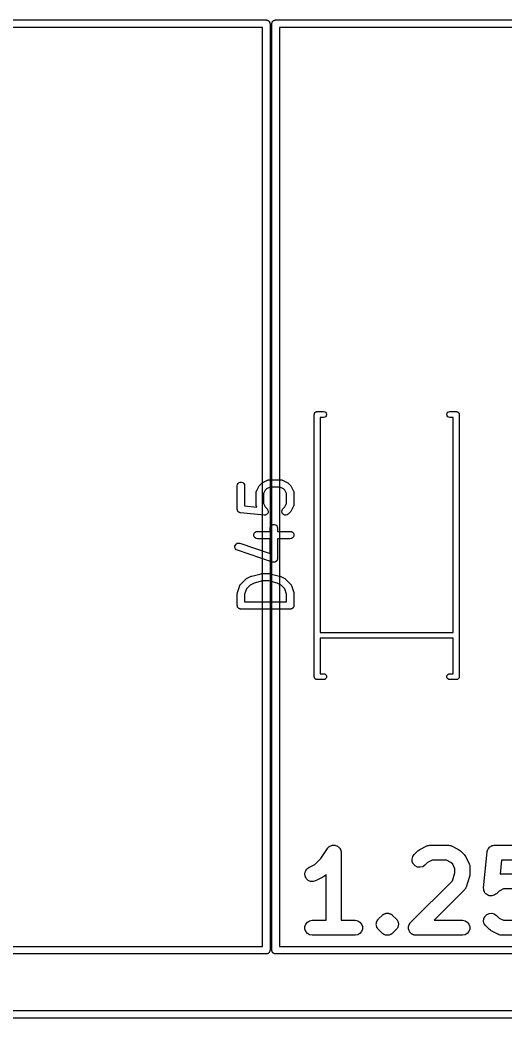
# Model space of a CAD drawing. Header units: millimetres. Extents: x 50 to 169, y 50 to 167.
# Drawn here: x 138.77 to 148.61, y 50 to 70.25 of the extents above; entities that cross this region are included whole.
import ezdxf

# ---------------------------------------------------------------- set-up
doc = ezdxf.new("R2010")
doc.units = ezdxf.units.MM
doc.layers.add('BLACK', color=7, linetype='Continuous')

# ---------------------------------------------------------------- blocks, each defined once
blk = doc.blocks.new('hhskb2-Dwgs.User')
at = {"layer": 'BLACK'}
for p, q in [((107.094, -116.526), (130.656, -116.526)), ((130.656, -116.526), (130.662, -116.527)), ((130.662, -116.527), (130.669, -116.527)), ((130.669, -116.527), (130.675, -116.529)), ((130.675, -116.529), (130.682, -116.53)), ((130.682, -116.53), (130.687, -116.534)), ((130.687, -116.534), (130.694, -116.536)), ((130.694, -116.536), (130.699, -116.54)), ((130.699, -116.54), (130.704, -116.544)), ((130.704, -116.544), (130.709, -116.549)), ((130.709, -116.549), (130.714, -116.553)), ((130.714, -116.553), (130.717, -116.559)), ((130.717, -116.559), (130.722, -116.564)), ((130.722, -116.564), (130.724, -116.57)), ((130.724, -116.57), (130.727, -116.576)), ((130.727, -116.576), (130.728, -116.583)), ((130.728, -116.583), (130.731, -116.589)), ((130.731, -116.589), (130.731, -116.595)), ((130.731, -116.595), (130.732, -116.602)), ((130.732, -116.602), (130.732, -135.398)), ((130.768, -116.602), (130.769, -116.595)), ((130.768, -135.398), (130.768, -116.602)), ((130.769, -116.589), (130.772, -116.583)), ((130.769, -116.595), (130.769, -116.589)), ((130.772, -116.583), (130.773, -116.576)), ((130.773, -116.576), (130.776, -116.57)), ((130.776, -116.57), (130.778, -116.564)), ((130.778, -116.564), (130.783, -116.559)), ((130.783, -116.559), (130.786, -116.553)), ((130.786, -116.553), (130.791, -116.549)), ((130.791, -116.549), (130.796, -116.544)), ((130.796, -116.544), (130.801, -116.54)), ((130.801, -116.54), (130.806, -116.536)), ((130.806, -116.536), (130.813, -116.534)), ((130.813, -116.534), (130.818, -116.53)), ((130.818, -116.53), (130.825, -116.529)), ((130.825, -116.529), (130.831, -116.527)), ((130.831, -116.527), (130.838, -116.527)), ((130.838, -116.527), (130.844, -116.526)), ((130.844, -116.526), (154.406, -116.526)), ((130.579, -116.678), (107.171, -116.678)), ((130.579, -135.322), (130.579, -116.678)), ((130.921, -116.678), (130.921, -135.322)), ((154.329, -116.678), (130.921, -116.678)), ((131.76, -133.541), (131.897, -133.336)), ((131.897, -133.336), (131.903, -133.33)), ((131.903, -133.33), (131.907, -133.322)), ((131.907, -133.322), (131.921, -133.311)), ((131.921, -133.311), (131.934, -133.298)), ((131.934, -133.298), (131.941, -133.294)), ((131.941, -133.294), (131.948, -133.288)), ((131.948, -133.288), (131.965, -133.282)), ((131.965, -133.282), (131.981, -133.274)), ((131.981, -133.274), (131.989, -133.273)), ((131.989, -133.273), (131.997, -133.27)), ((131.997, -133.27), (132.015, -133.27)), ((132.015, -133.27), (132.034, -133.268)), ((132.034, -133.268), (132.042, -133.27)), ((132.042, -133.27), (132.05, -133.27)), ((132.05, -133.27), (132.067, -133.277)), ((132.067, -133.277), (132.085, -133.281)), ((132.085, -133.281), (132.092, -133.286)), ((132.092, -133.286), (132.1, -133.288)), ((132.1, -133.288), (132.114, -133.3)), ((132.114, -133.3), (132.129, -133.31)), ((132.129, -133.31), (132.134, -133.317)), ((132.134, -133.317), (132.141, -133.322)), ((132.141, -133.322), (132.15, -133.338)), ((132.15, -133.338), (132.16, -133.353)), ((132.16, -133.353), (132.163, -133.361)), ((132.163, -133.361), (132.167, -133.368)), ((132.167, -133.368), (132.17, -133.386)), ((132.17, -133.386), (132.175, -133.404)), ((132.175, -133.404), (132.175, -133.412)), ((132.175, -133.412), (132.176, -133.42)), ((132.176, -133.42), (132.176, -134.792)), ((133.658, -133.458), (133.73, -133.385)), ((133.73, -133.385), (133.75, -133.371)), ((133.75, -133.371), (133.77, -133.357)), ((133.77, -133.357), (133.915, -133.284)), ((133.915, -133.284), (133.923, -133.282)), ((133.923, -133.282), (133.931, -133.277)), ((133.931, -133.277), (133.949, -133.274)), ((133.949, -133.274), (133.966, -133.269)), ((133.966, -133.269), (133.975, -133.27)), ((133.975, -133.27), (133.983, -133.268)), ((133.983, -133.268), (134.346, -133.268)), ((134.346, -133.268), (134.355, -133.27)), ((134.355, -133.27), (134.363, -133.269)), ((134.363, -133.269), (134.381, -133.274)), ((134.381, -133.274), (134.398, -133.277)), ((134.398, -133.277), (134.406, -133.282)), ((134.406, -133.282), (134.414, -133.284)), ((134.414, -133.284), (134.559, -133.357)), ((134.559, -133.357), (134.579, -133.371)), ((134.579, -133.371), (134.599, -133.385)), ((134.599, -133.385), (134.672, -133.458)), ((135.065, -134.131), (135.138, -133.405)), ((135.138, -133.405), (135.139, -133.4)), ((135.139, -133.394), (135.147, -133.374)), ((135.139, -133.4), (135.139, -133.394)), ((135.147, -133.374), (135.152, -133.354)), ((135.152, -133.354), (135.156, -133.35)), ((135.156, -133.35), (135.157, -133.344)), ((135.157, -133.344), (135.171, -133.328)), ((135.171, -133.328), (135.183, -133.311)), ((135.183, -133.311), (135.188, -133.308)), ((135.188, -133.308), (135.192, -133.304)), ((135.192, -133.304), (135.21, -133.293)), ((135.21, -133.293), (135.227, -133.282)), ((135.227, -133.282), (135.232, -133.28)), ((135.232, -133.28), (135.237, -133.277)), ((135.237, -133.277), (135.258, -133.274)), ((135.258, -133.274), (135.278, -133.268)), ((135.278, -133.268), (135.284, -133.269)), ((135.284, -133.269), (135.289, -133.268)), ((135.289, -133.268), (136.015, -133.268)), ((131.643, -133.658), (131.76, -133.541)), ((133.614, -133.552), (133.627, -133.501)), ((133.618, -133.605), (133.614, -133.552)), ((133.641, -133.653), (133.618, -133.605)), ((133.627, -133.501), (133.658, -133.458)), ((133.928, -133.618), (133.873, -133.673)), ((134.019, -133.573), (133.928, -133.618)), ((134.31, -133.573), (134.019, -133.573)), ((134.401, -133.618), (134.31, -133.573)), ((134.439, -133.656), (134.401, -133.618)), ((134.672, -133.458), (134.686, -133.478)), ((134.686, -133.478), (134.7, -133.497)), ((134.7, -133.497), (134.773, -133.643)), ((134.773, -133.643), (134.775, -133.651)), ((135.427, -133.573), (135.399, -133.855)), ((136.015, -133.573), (135.427, -133.573)), ((131.436, -133.847), (131.449, -133.795)), ((131.449, -133.795), (131.478, -133.751)), ((131.478, -133.751), (131.52, -133.72)), ((131.52, -133.72), (131.643, -133.658)), ((133.678, -133.69), (133.641, -133.653)), ((133.726, -133.713), (133.678, -133.69)), ((133.779, -133.717), (133.726, -133.713)), ((133.83, -133.704), (133.779, -133.717)), ((133.873, -133.673), (133.83, -133.704)), ((134.431, -133.991), (134.484, -133.831)), ((134.484, -133.747), (134.439, -133.656)), ((134.484, -133.831), (134.484, -133.747)), ((134.775, -133.651), (134.78, -133.659)), ((134.78, -133.659), (134.783, -133.676)), ((134.783, -133.676), (134.788, -133.693)), ((134.788, -133.693), (134.787, -133.702)), ((134.787, -133.702), (134.789, -133.711)), ((134.789, -133.711), (134.789, -133.856)), ((131.442, -133.899), (131.436, -133.847)), ((131.466, -133.947), (131.442, -133.899)), ((131.504, -133.983), (131.466, -133.947)), ((131.553, -134.004), (131.504, -133.983)), ((131.606, -134.007), (131.553, -134.004)), ((131.656, -133.992), (131.606, -134.007)), ((131.802, -133.92), (131.656, -133.992)), ((131.821, -133.905), (131.802, -133.92)), ((131.841, -133.891), (131.821, -133.905)), ((131.871, -133.861), (131.841, -133.891)), ((131.871, -134.792), (131.871, -133.861)), ((133.585, -134.837), (134.431, -133.991)), ((134.781, -133.904), (134.708, -134.122)), ((134.784, -133.88), (134.781, -133.904)), ((134.789, -133.856), (134.784, -133.88)), ((135.399, -133.855), (135.4, -133.855)), ((135.4, -133.855), (135.417, -133.85)), ((135.417, -133.85), (135.426, -133.85)), ((135.426, -133.85), (135.435, -133.849)), ((135.435, -133.849), (135.797, -133.849)), ((134.672, -134.181), (134.061, -134.792)), ((134.677, -134.174), (134.672, -134.181)), ((134.683, -134.168), (134.677, -134.174)), ((134.692, -134.153), (134.683, -134.168)), ((134.702, -134.138), (134.692, -134.153)), ((134.704, -134.129), (134.702, -134.138)), ((134.708, -134.122), (134.704, -134.129)), ((135.065, -134.132), (135.065, -134.131)), ((135.065, -134.133), (135.065, -134.132)), ((135.067, -134.158), (135.065, -134.133)), ((135.069, -134.184), (135.067, -134.158)), ((135.07, -134.185), (135.069, -134.184)), ((135.07, -134.186), (135.07, -134.185)), ((135.08, -134.209), (135.07, -134.186)), ((135.091, -134.232), (135.08, -134.209)), ((135.092, -134.233), (135.091, -134.232)), ((135.092, -134.234), (135.092, -134.233)), ((135.11, -134.252), (135.092, -134.234)), ((135.38, -134.199), (135.325, -134.254)), ((135.471, -134.153), (135.38, -134.199)), ((135.762, -134.153), (135.471, -134.153)), ((135.128, -134.27), (135.11, -134.252)), ((135.129, -134.27), (135.128, -134.27)), ((135.129, -134.271), (135.129, -134.27)), ((135.153, -134.282), (135.129, -134.271)), ((135.176, -134.293), (135.153, -134.282)), ((135.177, -134.293), (135.176, -134.293)), ((135.203, -134.296), (135.177, -134.293)), ((135.177, -134.293), (135.177, -134.293)), ((135.228, -134.298), (135.203, -134.296)), ((135.229, -134.298), (135.228, -134.298)), ((135.23, -134.298), (135.229, -134.298)), ((135.255, -134.291), (135.23, -134.298)), ((135.28, -134.285), (135.255, -134.291)), ((135.281, -134.284), (135.28, -134.285)), ((135.28, -134.285), (135.28, -134.285)), ((135.302, -134.27), (135.281, -134.284)), ((135.323, -134.255), (135.302, -134.27)), ((135.324, -134.254), (135.323, -134.255)), ((135.325, -134.254), (135.324, -134.254)), ((133.061, -134.658), (133.073, -134.652)), ((133.073, -134.652), (133.08, -134.651)), ((133.08, -134.651), (133.086, -134.649)), ((133.086, -134.649), (133.093, -134.649)), ((133.093, -134.649), (133.099, -134.647)), ((133.099, -134.647), (133.112, -134.649)), ((133.112, -134.649), (133.126, -134.647)), ((133.126, -134.647), (133.132, -134.649)), ((133.132, -134.649), (133.139, -134.649)), ((133.139, -134.649), (133.145, -134.651)), ((133.145, -134.651), (133.152, -134.652)), ((133.152, -134.652), (133.164, -134.658)), ((135.129, -134.674), (135.177, -134.652)), ((135.177, -134.652), (135.23, -134.647)), ((135.23, -134.647), (135.281, -134.661)), ((131.456, -134.868), (131.49, -134.828)), ((131.49, -134.828), (131.536, -134.801)), ((131.536, -134.801), (131.588, -134.792)), ((131.588, -134.792), (131.871, -134.792)), ((132.176, -134.792), (132.459, -134.792)), ((132.459, -134.792), (132.511, -134.801)), ((132.511, -134.801), (132.557, -134.828)), ((132.557, -134.828), (132.591, -134.868)), ((132.888, -134.859), (132.891, -134.846)), ((132.891, -134.846), (132.893, -134.832)), ((132.893, -134.832), (132.898, -134.82)), ((132.898, -134.82), (132.902, -134.807)), ((132.902, -134.807), (132.909, -134.797)), ((132.909, -134.797), (132.915, -134.784)), ((132.915, -134.784), (132.924, -134.775)), ((132.924, -134.775), (132.932, -134.764)), ((132.932, -134.764), (133.005, -134.692)), ((133.005, -134.692), (133.015, -134.684)), ((133.015, -134.684), (133.025, -134.674)), ((133.025, -134.674), (133.031, -134.672)), ((133.031, -134.672), (133.036, -134.667)), ((133.036, -134.667), (133.042, -134.665)), ((133.042, -134.665), (133.048, -134.661)), ((133.048, -134.661), (133.061, -134.658)), ((133.164, -134.658), (133.177, -134.661)), ((133.177, -134.661), (133.182, -134.665)), ((133.182, -134.665), (133.189, -134.667)), ((133.189, -134.667), (133.194, -134.672)), ((133.194, -134.672), (133.2, -134.674)), ((133.2, -134.674), (133.209, -134.684)), ((133.209, -134.684), (133.22, -134.692)), ((133.22, -134.692), (133.293, -134.764)), ((133.293, -134.764), (133.3, -134.775)), ((133.3, -134.775), (133.31, -134.784)), ((133.31, -134.784), (133.315, -134.797)), ((133.315, -134.797), (133.323, -134.807)), ((133.323, -134.807), (133.326, -134.82)), ((133.326, -134.82), (133.332, -134.832)), ((133.332, -134.832), (133.333, -134.846)), ((133.333, -134.846), (133.337, -134.859)), ((133.561, -134.868), (133.574, -134.853)), ((133.574, -134.853), (133.585, -134.837)), ((134.061, -134.792), (134.636, -134.792)), ((134.636, -134.792), (134.688, -134.801)), ((134.688, -134.801), (134.734, -134.828)), ((134.734, -134.828), (134.768, -134.868)), ((135.065, -134.813), (135.07, -134.76)), ((135.079, -134.864), (135.065, -134.813)), ((135.07, -134.76), (135.092, -134.712)), ((135.092, -134.712), (135.129, -134.674)), ((135.281, -134.661), (135.325, -134.692)), ((135.325, -134.692), (135.38, -134.747)), ((135.38, -134.747), (135.471, -134.792)), ((135.471, -134.792), (135.762, -134.792)), ((131.438, -134.918), (131.456, -134.868)), ((131.438, -134.971), (131.438, -134.918)), ((131.456, -135.021), (131.438, -134.971)), ((131.49, -135.061), (131.456, -135.021)), ((132.591, -135.021), (132.557, -135.061)), ((132.591, -134.868), (132.609, -134.918)), ((132.609, -134.971), (132.591, -135.021)), ((132.609, -134.918), (132.609, -134.971)), ((132.889, -134.872), (132.888, -134.859)), ((132.888, -134.885), (132.889, -134.872)), ((132.891, -134.898), (132.888, -134.885)), ((132.893, -134.911), (132.891, -134.898)), ((132.898, -134.923), (132.893, -134.911)), ((132.902, -134.936), (132.898, -134.923)), ((132.909, -134.947), (132.902, -134.936)), ((132.915, -134.959), (132.909, -134.947)), ((132.924, -134.969), (132.915, -134.959)), ((132.932, -134.98), (132.924, -134.969)), ((133.005, -135.052), (132.932, -134.98)), ((133.015, -135.06), (133.005, -135.052)), ((133.025, -135.069), (133.015, -135.06)), ((133.209, -135.06), (133.2, -135.069)), ((133.22, -135.052), (133.209, -135.06)), ((133.293, -134.98), (133.22, -135.052)), ((133.3, -134.969), (133.293, -134.98)), ((133.31, -134.959), (133.3, -134.969)), ((133.315, -134.947), (133.31, -134.959)), ((133.323, -134.936), (133.315, -134.947)), ((133.326, -134.923), (133.323, -134.936)), ((133.332, -134.911), (133.326, -134.923)), ((133.333, -134.898), (133.332, -134.911)), ((133.337, -134.885), (133.333, -134.898)), ((133.337, -134.859), (133.336, -134.872)), ((133.336, -134.872), (133.337, -134.885)), ((133.541, -134.931), (133.543, -134.925)), ((133.543, -134.951), (133.541, -134.931)), ((133.543, -134.918), (133.55, -134.899)), ((133.543, -134.925), (133.543, -134.918)), ((133.543, -134.971), (133.543, -134.951)), ((133.545, -134.977), (133.543, -134.971)), ((133.546, -134.984), (133.545, -134.977)), ((133.554, -135.002), (133.546, -134.984)), ((133.55, -134.899), (133.555, -134.88)), ((133.561, -135.021), (133.554, -135.002)), ((133.555, -134.88), (133.559, -134.875)), ((133.559, -134.875), (133.561, -134.868)), ((133.565, -135.026), (133.561, -135.021)), ((133.568, -135.032), (133.565, -135.026)), ((133.582, -135.046), (133.568, -135.032)), ((133.595, -135.061), (133.582, -135.046)), ((134.768, -135.021), (134.734, -135.061)), ((134.768, -134.868), (134.786, -134.918)), ((134.786, -134.971), (134.768, -135.021)), ((134.786, -134.918), (134.786, -134.971)), ((135.109, -134.907), (135.079, -134.864)), ((135.182, -134.98), (135.109, -134.907)), ((135.202, -134.994), (135.182, -134.98)), ((135.221, -135.008), (135.202, -134.994)), ((135.366, -135.081), (135.221, -135.008)), ((131.536, -135.088), (131.49, -135.061)), ((131.588, -135.097), (131.536, -135.088)), ((132.459, -135.097), (131.588, -135.097)), ((132.511, -135.088), (132.459, -135.097)), ((132.557, -135.061), (132.511, -135.088)), ((133.031, -135.072), (133.025, -135.069)), ((133.036, -135.076), (133.031, -135.072)), ((133.042, -135.079), (133.036, -135.076)), ((133.048, -135.083), (133.042, -135.079)), ((133.061, -135.086), (133.048, -135.083)), ((133.073, -135.092), (133.061, -135.086)), ((133.08, -135.092), (133.073, -135.092)), ((133.086, -135.095), (133.08, -135.092)), ((133.093, -135.095), (133.086, -135.095)), ((133.099, -135.096), (133.093, -135.095)), ((133.112, -135.095), (133.099, -135.096)), ((133.126, -135.096), (133.112, -135.095)), ((133.132, -135.095), (133.126, -135.096)), ((133.139, -135.095), (133.132, -135.095)), ((133.145, -135.092), (133.139, -135.095)), ((133.152, -135.092), (133.145, -135.092)), ((133.164, -135.086), (133.152, -135.092)), ((133.177, -135.083), (133.164, -135.086)), ((133.182, -135.079), (133.177, -135.083)), ((133.189, -135.076), (133.182, -135.079)), ((133.194, -135.072), (133.189, -135.076)), ((133.2, -135.069), (133.194, -135.072)), ((133.601, -135.065), (133.595, -135.061)), ((133.605, -135.069), (133.601, -135.065)), ((133.624, -135.078), (133.605, -135.069)), ((133.641, -135.088), (133.624, -135.078)), ((133.647, -135.089), (133.641, -135.088)), ((133.653, -135.092), (133.647, -135.089)), ((133.673, -135.093), (133.653, -135.092)), ((133.693, -135.097), (133.673, -135.093)), ((134.636, -135.097), (133.693, -135.097)), ((134.688, -135.088), (134.636, -135.097)), ((134.734, -135.061), (134.688, -135.088)), ((135.375, -135.083), (135.366, -135.081)), ((135.382, -135.088), (135.375, -135.083)), ((135.4, -135.091), (135.382, -135.088)), ((135.417, -135.096), (135.4, -135.091)), ((135.426, -135.095), (135.417, -135.096)), ((135.435, -135.097), (135.426, -135.095)), ((135.797, -135.097), (135.435, -135.097)), ((107.171, -135.322), (130.579, -135.322)), ((130.694, -135.464), (130.687, -135.466)), ((130.699, -135.46), (130.694, -135.464)), ((130.704, -135.456), (130.699, -135.46)), ((130.709, -135.451), (130.704, -135.456)), ((130.714, -135.447), (130.709, -135.451)), ((130.717, -135.441), (130.714, -135.447)), ((130.722, -135.436), (130.717, -135.441)), ((130.724, -135.43), (130.722, -135.436)), ((130.727, -135.424), (130.724, -135.43)), ((130.728, -135.417), (130.727, -135.424)), ((130.731, -135.411), (130.728, -135.417)), ((130.732, -135.398), (130.731, -135.405)), ((130.731, -135.405), (130.731, -135.411)), ((130.769, -135.405), (130.768, -135.398)), ((130.769, -135.411), (130.769, -135.405)), ((130.772, -135.417), (130.769, -135.411)), ((130.773, -135.424), (130.772, -135.417)), ((130.776, -135.43), (130.773, -135.424)), ((130.778, -135.436), (130.776, -135.43)), ((130.783, -135.441), (130.778, -135.436)), ((130.786, -135.447), (130.783, -135.441)), ((130.791, -135.451), (130.786, -135.447)), ((130.796, -135.456), (130.791, -135.451)), ((130.801, -135.46), (130.796, -135.456)), ((130.806, -135.464), (130.801, -135.46)), ((130.813, -135.466), (130.806, -135.464)), ((130.921, -135.322), (154.329, -135.322)), ((130.656, -135.474), (107.094, -135.474)), ((130.662, -135.473), (130.656, -135.474)), ((130.669, -135.473), (130.662, -135.473)), ((130.675, -135.471), (130.669, -135.473)), ((130.682, -135.47), (130.675, -135.471)), ((130.687, -135.466), (130.682, -135.47)), ((130.818, -135.47), (130.813, -135.466)), ((130.825, -135.471), (130.818, -135.47)), ((130.831, -135.473), (130.825, -135.471)), ((130.838, -135.473), (130.831, -135.473)), ((130.844, -135.474), (130.838, -135.473)), ((154.406, -135.474), (130.844, -135.474))]:
    blk.add_line(p, q, dxfattribs=at)
blk = doc.blocks.new('hhskb2-Edge.Cuts')
at = {"layer": 'BLACK'}
for p, q in [((36.975, -136.625), (156.025, -136.625)), ((156.1, -136.775), (36.9, -136.775))]:
    blk.add_line(p, q, dxfattribs=at)
blk = doc.blocks.new('hhskb2-F.SilkS')
at = {"layer": 'BLACK'}
for p, q in [((131.63, -124.53), (131.631, -124.525)), ((131.63, -129.85), (131.63, -124.53)), ((131.631, -124.52), (131.633, -124.515)), ((131.631, -124.525), (131.631, -124.52)), ((131.633, -124.515), (131.634, -124.509)), ((131.634, -124.509), (131.636, -124.505)), ((131.636, -124.505), (131.638, -124.5)), ((131.638, -124.5), (131.641, -124.496)), ((131.641, -124.496), (131.644, -124.491)), ((131.644, -124.491), (131.648, -124.488)), ((131.648, -124.488), (131.651, -124.484)), ((131.651, -124.484), (131.656, -124.481)), ((131.656, -124.481), (131.66, -124.478)), ((131.66, -124.478), (131.665, -124.476)), ((131.665, -124.476), (131.669, -124.474)), ((131.669, -124.474), (131.675, -124.473)), ((131.675, -124.473), (131.68, -124.471)), ((131.68, -124.471), (131.685, -124.471)), ((131.685, -124.471), (131.69, -124.47)), ((131.69, -124.47), (131.82, -124.47)), ((131.82, -124.47), (131.841, -124.474)), ((131.841, -124.474), (131.859, -124.484)), ((131.859, -124.484), (131.872, -124.5)), ((131.872, -124.5), (131.879, -124.52)), ((131.879, -124.52), (131.879, -124.54)), ((134.321, -124.52), (134.328, -124.5)), ((134.321, -124.54), (134.321, -124.52)), ((134.328, -124.5), (134.341, -124.484)), ((134.341, -124.484), (134.359, -124.474)), ((134.359, -124.474), (134.38, -124.47)), ((134.38, -124.47), (134.51, -124.47)), ((134.51, -124.47), (134.515, -124.471)), ((134.515, -124.471), (134.52, -124.471)), ((134.52, -124.471), (134.525, -124.473)), ((134.525, -124.473), (134.531, -124.474)), ((134.531, -124.474), (134.535, -124.476)), ((134.535, -124.476), (134.54, -124.478)), ((134.54, -124.478), (134.544, -124.481)), ((134.544, -124.481), (134.549, -124.484)), ((134.549, -124.484), (134.552, -124.488)), ((134.552, -124.488), (134.556, -124.491)), ((134.556, -124.491), (134.559, -124.496)), ((134.559, -124.496), (134.562, -124.5)), ((134.562, -124.5), (134.564, -124.505)), ((134.564, -124.505), (134.566, -124.509)), ((134.566, -124.509), (134.567, -124.515)), ((134.567, -124.515), (134.569, -124.52)), ((134.569, -124.52), (134.569, -124.525)), ((134.569, -124.525), (134.57, -124.53)), ((134.57, -124.53), (134.57, -129.85)), ((131.82, -124.59), (131.75, -124.59)), ((131.75, -124.59), (131.75, -128.95)), ((131.841, -124.586), (131.82, -124.59)), ((131.859, -124.576), (131.841, -124.586)), ((131.872, -124.56), (131.859, -124.576)), ((131.879, -124.54), (131.872, -124.56)), ((134.328, -124.56), (134.321, -124.54)), ((134.341, -124.576), (134.328, -124.56)), ((134.359, -124.586), (134.341, -124.576)), ((134.38, -124.59), (134.359, -124.586)), ((134.45, -124.59), (134.38, -124.59)), ((134.45, -128.95), (134.45, -124.59)), ((130.072, -125.95), (130.085, -125.928)), ((130.085, -125.928), (130.105, -125.911)), ((130.105, -125.911), (130.129, -125.902)), ((130.129, -125.902), (130.155, -125.902)), ((130.155, -125.902), (130.18, -125.911)), ((130.18, -125.911), (130.2, -125.928)), ((130.2, -125.928), (130.213, -125.95)), ((130.518, -125.97), (130.566, -125.923)), ((130.566, -125.923), (130.575, -125.916)), ((130.575, -125.916), (130.585, -125.909)), ((130.585, -125.909), (130.68, -125.861)), ((130.68, -125.861), (130.684, -125.86)), ((130.684, -125.86), (130.688, -125.858)), ((130.688, -125.858), (130.697, -125.856)), ((130.697, -125.856), (130.705, -125.854)), ((130.705, -125.854), (130.71, -125.854)), ((130.71, -125.854), (130.714, -125.853)), ((130.714, -125.853), (130.952, -125.853)), ((130.952, -125.853), (130.956, -125.854)), ((130.956, -125.854), (130.96, -125.854)), ((130.96, -125.854), (130.969, -125.856)), ((130.969, -125.856), (130.978, -125.858)), ((130.978, -125.858), (130.981, -125.86)), ((130.981, -125.86), (130.985, -125.861)), ((130.985, -125.861), (131.081, -125.909)), ((131.081, -125.909), (131.09, -125.916)), ((131.09, -125.916), (131.1, -125.923)), ((131.1, -125.923), (131.148, -125.97)), ((130.067, -125.976), (130.072, -125.95)), ((130.067, -126.452), (130.067, -125.976)), ((130.213, -125.95), (130.217, -125.976)), ((130.217, -125.976), (130.217, -126.384)), ((130.448, -126.119), (130.449, -126.114)), ((130.448, -126.357), (130.448, -126.119)), ((130.449, -126.11), (130.451, -126.102)), ((130.449, -126.114), (130.449, -126.11)), ((130.451, -126.102), (130.453, -126.093)), ((130.453, -126.093), (130.455, -126.089)), ((130.455, -126.089), (130.456, -126.085)), ((130.456, -126.085), (130.504, -125.99)), ((130.504, -125.99), (130.511, -125.98)), ((130.511, -125.98), (130.518, -125.97)), ((130.633, -126.068), (130.598, -126.136)), ((130.598, -126.136), (130.598, -126.339)), ((130.663, -126.037), (130.633, -126.068)), ((130.732, -126.003), (130.663, -126.037)), ((130.934, -126.003), (130.732, -126.003)), ((131.003, -126.037), (130.934, -126.003)), ((131.033, -126.068), (131.003, -126.037)), ((131.067, -126.136), (131.033, -126.068)), ((131.067, -126.339), (131.067, -126.136)), ((131.148, -125.97), (131.155, -125.98)), ((131.155, -125.98), (131.162, -125.99)), ((131.162, -125.99), (131.209, -126.085)), ((131.209, -126.085), (131.211, -126.089)), ((131.211, -126.089), (131.213, -126.093)), ((131.213, -126.093), (131.214, -126.102)), ((131.214, -126.102), (131.217, -126.11)), ((131.217, -126.11), (131.217, -126.114)), ((131.217, -126.114), (131.217, -126.119)), ((131.217, -126.119), (131.217, -126.357)), ((130.598, -126.339), (130.633, -126.407)), ((131.033, -126.407), (131.067, -126.339)), ((130.068, -126.455), (130.067, -126.452)), ((130.068, -126.458), (130.068, -126.455)), ((130.07, -126.467), (130.068, -126.458)), ((130.072, -126.478), (130.07, -126.467)), ((130.073, -126.48), (130.072, -126.478)), ((130.074, -126.483), (130.073, -126.48)), ((130.08, -126.491), (130.074, -126.483)), ((130.085, -126.5), (130.08, -126.491)), ((130.087, -126.502), (130.085, -126.5)), ((130.089, -126.504), (130.087, -126.502)), ((130.097, -126.51), (130.089, -126.504)), ((130.105, -126.517), (130.097, -126.51)), ((130.108, -126.518), (130.105, -126.517)), ((130.11, -126.519), (130.108, -126.518)), ((130.12, -126.522), (130.11, -126.519)), ((130.129, -126.526), (130.12, -126.522)), ((130.132, -126.526), (130.129, -126.526)), ((130.135, -126.527), (130.132, -126.526)), ((130.611, -126.574), (130.135, -126.527)), ((130.217, -126.384), (130.466, -126.409)), ((130.449, -126.361), (130.448, -126.357)), ((130.449, -126.365), (130.449, -126.361)), ((130.451, -126.374), (130.449, -126.365)), ((130.453, -126.382), (130.451, -126.374)), ((130.455, -126.386), (130.453, -126.382)), ((130.456, -126.39), (130.455, -126.386)), ((130.466, -126.409), (130.456, -126.39)), ((130.633, -126.407), (130.672, -126.446)), ((130.67, -126.552), (130.662, -126.561)), ((130.679, -126.543), (130.67, -126.552)), ((130.672, -126.446), (130.672, -126.447)), ((130.672, -126.447), (130.672, -126.447)), ((130.672, -126.447), (130.679, -126.458)), ((130.679, -126.458), (130.687, -126.468)), ((130.68, -126.543), (130.679, -126.543)), ((130.685, -126.531), (130.68, -126.543)), ((130.68, -126.543), (130.68, -126.543)), ((130.691, -126.52), (130.685, -126.531)), ((130.687, -126.468), (130.687, -126.468)), ((130.687, -126.468), (130.687, -126.469)), ((130.687, -126.469), (130.69, -126.481)), ((130.69, -126.481), (130.693, -126.493)), ((130.692, -126.506), (130.691, -126.519)), ((130.691, -126.519), (130.691, -126.519)), ((130.691, -126.519), (130.691, -126.52)), ((130.693, -126.494), (130.692, -126.506)), ((130.693, -126.493), (130.693, -126.493)), ((130.693, -126.493), (130.693, -126.494)), ((130.972, -126.493), (130.979, -126.468)), ((130.975, -126.519), (130.972, -126.493)), ((130.986, -126.543), (130.975, -126.519)), ((130.979, -126.468), (130.994, -126.446)), ((131.004, -126.561), (130.986, -126.543)), ((130.994, -126.446), (131.033, -126.407)), ((131.1, -126.553), (131.079, -126.567)), ((131.148, -126.505), (131.1, -126.553)), ((131.155, -126.495), (131.148, -126.505)), ((131.162, -126.485), (131.155, -126.495)), ((131.209, -126.39), (131.162, -126.485)), ((131.211, -126.386), (131.209, -126.39)), ((131.213, -126.382), (131.211, -126.386)), ((131.214, -126.374), (131.213, -126.382)), ((131.217, -126.365), (131.214, -126.374)), ((131.217, -126.357), (131.217, -126.361)), ((131.217, -126.361), (131.217, -126.365)), ((130.612, -126.574), (130.611, -126.574)), ((130.624, -126.573), (130.612, -126.574)), ((130.612, -126.574), (130.612, -126.574)), ((130.637, -126.572), (130.624, -126.573)), ((130.638, -126.572), (130.637, -126.572)), ((130.649, -126.567), (130.638, -126.572)), ((130.638, -126.572), (130.638, -126.572)), ((130.661, -126.561), (130.649, -126.567)), ((130.662, -126.561), (130.661, -126.561)), ((130.661, -126.561), (130.661, -126.561)), ((131.028, -126.572), (131.004, -126.561)), ((131.054, -126.574), (131.028, -126.572)), ((131.079, -126.567), (131.054, -126.574)), ((130.402, -126.963), (130.411, -126.938)), ((130.411, -126.938), (130.428, -126.918)), ((130.428, -126.918), (130.45, -126.905)), ((130.45, -126.905), (130.476, -126.901)), ((130.476, -126.901), (130.734, -126.901)), ((130.734, -126.833), (130.739, -126.807)), ((130.734, -126.901), (130.734, -126.833)), ((130.739, -126.807), (130.752, -126.785)), ((130.752, -126.785), (130.772, -126.768)), ((130.772, -126.768), (130.796, -126.759)), ((130.796, -126.759), (130.822, -126.759)), ((130.822, -126.759), (130.847, -126.768)), ((130.847, -126.768), (130.867, -126.785)), ((130.867, -126.785), (130.88, -126.807)), ((130.88, -126.807), (130.884, -126.833)), ((130.884, -126.833), (130.884, -126.901)), ((130.884, -126.901), (131.142, -126.901)), ((131.142, -126.901), (131.168, -126.905)), ((131.168, -126.905), (131.191, -126.918)), ((131.191, -126.918), (131.207, -126.938)), ((131.207, -126.938), (131.216, -126.963)), ((130.029, -127.178), (130.045, -127.158)), ((130.045, -127.158), (130.067, -127.144)), ((130.067, -127.144), (130.093, -127.139)), ((130.093, -127.139), (130.118, -127.143)), ((130.118, -127.143), (130.734, -127.348)), ((130.402, -126.989), (130.402, -126.963)), ((130.411, -127.013), (130.402, -126.989)), ((130.428, -127.033), (130.411, -127.013)), ((130.45, -127.046), (130.428, -127.033)), ((130.476, -127.051), (130.45, -127.046)), ((130.734, -127.051), (130.476, -127.051)), ((130.734, -127.348), (130.734, -127.051)), ((131.142, -127.051), (130.884, -127.051)), ((130.884, -127.051), (130.884, -127.452)), ((131.168, -127.046), (131.142, -127.051)), ((131.191, -127.033), (131.168, -127.046)), ((131.207, -127.013), (131.191, -127.033)), ((131.216, -126.989), (131.207, -127.013)), ((131.216, -126.963), (131.216, -126.989)), ((130.021, -127.203), (130.029, -127.178)), ((130.021, -127.229), (130.021, -127.203)), ((130.031, -127.253), (130.021, -127.229)), ((130.048, -127.273), (130.031, -127.253)), ((130.071, -127.285), (130.048, -127.273)), ((130.785, -127.523), (130.071, -127.285)), ((130.791, -127.524), (130.785, -127.523)), ((130.796, -127.526), (130.791, -127.524)), ((130.804, -127.526), (130.796, -127.526)), ((130.811, -127.527), (130.804, -127.526)), ((130.817, -127.526), (130.811, -127.527)), ((130.822, -127.526), (130.817, -127.526)), ((130.829, -127.523), (130.822, -127.526)), ((130.837, -127.522), (130.829, -127.523)), ((130.841, -127.519), (130.837, -127.522)), ((130.847, -127.517), (130.841, -127.519)), ((130.852, -127.512), (130.847, -127.517)), ((130.859, -127.508), (130.852, -127.512)), ((130.862, -127.504), (130.859, -127.508)), ((130.867, -127.5), (130.862, -127.504)), ((130.87, -127.494), (130.867, -127.5)), ((130.875, -127.488), (130.87, -127.494)), ((130.877, -127.482), (130.875, -127.488)), ((130.88, -127.478), (130.877, -127.482)), ((130.881, -127.47), (130.88, -127.478)), ((130.883, -127.463), (130.881, -127.47)), ((130.884, -127.452), (130.883, -127.457)), ((130.883, -127.457), (130.883, -127.463)), ((130.362, -127.808), (130.553, -127.76)), ((130.553, -127.76), (130.562, -127.759)), ((130.562, -127.759), (130.571, -127.758)), ((130.571, -127.758), (130.714, -127.758)), ((130.714, -127.758), (130.723, -127.759)), ((130.723, -127.759), (130.732, -127.76)), ((130.732, -127.76), (130.922, -127.808)), ((130.134, -127.974), (130.137, -127.97)), ((130.137, -127.97), (130.232, -127.875)), ((130.232, -127.875), (130.242, -127.868)), ((130.242, -127.868), (130.252, -127.861)), ((130.252, -127.861), (130.347, -127.813)), ((130.407, -127.951), (130.33, -127.99)), ((130.347, -127.813), (130.355, -127.811)), ((130.355, -127.811), (130.362, -127.808)), ((130.58, -127.908), (130.407, -127.951)), ((130.705, -127.908), (130.58, -127.908)), ((130.878, -127.951), (130.705, -127.908)), ((130.955, -127.99), (130.878, -127.951)), ((130.922, -127.808), (130.93, -127.811)), ((130.93, -127.811), (130.938, -127.813)), ((130.938, -127.813), (131.033, -127.861)), ((131.033, -127.861), (131.043, -127.868)), ((131.043, -127.868), (131.053, -127.875)), ((131.053, -127.875), (131.148, -127.97)), ((131.148, -127.97), (131.15, -127.974)), ((130.067, -128.166), (130.069, -128.154)), ((130.067, -128.404), (130.067, -128.166)), ((130.069, -128.154), (130.071, -128.142)), ((130.071, -128.142), (130.119, -128)), ((130.119, -128), (130.121, -127.996)), ((130.121, -127.996), (130.122, -127.992)), ((130.122, -127.992), (130.127, -127.984)), ((130.127, -127.984), (130.131, -127.977)), ((130.131, -127.977), (130.134, -127.974)), ((130.256, -128.064), (130.217, -128.178)), ((130.33, -127.99), (130.256, -128.064)), ((131.029, -128.064), (130.955, -127.99)), ((131.067, -128.178), (131.029, -128.064)), ((131.15, -127.974), (131.154, -127.977)), ((131.154, -127.977), (131.158, -127.984)), ((131.158, -127.984), (131.163, -127.992)), ((131.163, -127.992), (131.164, -127.996)), ((131.164, -127.996), (131.166, -128)), ((131.166, -128), (131.214, -128.142)), ((131.214, -128.142), (131.215, -128.154)), ((131.215, -128.154), (131.217, -128.166)), ((131.217, -128.166), (131.217, -128.404)), ((130.217, -128.178), (130.217, -128.329)), ((130.217, -128.329), (131.067, -128.329)), ((131.067, -128.329), (131.067, -128.178)), ((130.069, -128.411), (130.067, -128.404)), ((130.069, -128.417), (130.069, -128.411)), ((130.071, -128.423), (130.069, -128.417)), ((130.072, -128.43), (130.071, -128.423)), ((130.075, -128.436), (130.072, -128.43)), ((130.077, -128.442), (130.075, -128.436)), ((130.082, -128.447), (130.077, -128.442)), ((130.085, -128.452), (130.082, -128.447)), ((130.09, -128.457), (130.085, -128.452)), ((130.094, -128.462), (130.09, -128.457)), ((130.1, -128.465), (130.094, -128.462)), ((130.105, -128.469), (130.1, -128.465)), ((130.111, -128.471), (130.105, -128.469)), ((130.117, -128.475), (130.111, -128.471)), ((130.123, -128.476), (130.117, -128.475)), ((130.129, -128.478), (130.123, -128.476)), ((130.136, -128.478), (130.129, -128.478)), ((130.142, -128.479), (130.136, -128.478)), ((131.142, -128.479), (130.142, -128.479)), ((131.149, -128.478), (131.142, -128.479)), ((131.155, -128.478), (131.149, -128.478)), ((131.162, -128.476), (131.155, -128.478)), ((131.168, -128.475), (131.162, -128.476)), ((131.174, -128.471), (131.168, -128.475)), ((131.18, -128.469), (131.174, -128.471)), ((131.185, -128.465), (131.18, -128.469)), ((131.191, -128.462), (131.185, -128.465)), ((131.195, -128.457), (131.191, -128.462)), ((131.2, -128.452), (131.195, -128.457)), ((131.203, -128.447), (131.2, -128.452)), ((131.207, -128.442), (131.203, -128.447)), ((131.21, -128.436), (131.207, -128.442)), ((131.213, -128.43), (131.21, -128.436)), ((131.214, -128.423), (131.213, -128.43)), ((131.216, -128.417), (131.214, -128.423)), ((131.217, -128.404), (131.216, -128.411)), ((131.216, -128.411), (131.216, -128.417)), ((131.75, -128.95), (134.45, -128.95)), ((134.45, -129.07), (131.75, -129.07)), ((131.75, -129.07), (131.75, -129.79)), ((134.45, -129.79), (134.45, -129.07)), ((131.75, -129.79), (131.82, -129.79)), ((131.82, -129.79), (131.841, -129.794)), ((131.841, -129.794), (131.859, -129.804)), ((134.341, -129.804), (134.359, -129.794)), ((134.359, -129.794), (134.38, -129.79)), ((134.38, -129.79), (134.45, -129.79)), ((131.631, -129.855), (131.63, -129.85)), ((131.631, -129.86), (131.631, -129.855)), ((131.633, -129.865), (131.631, -129.86)), ((131.634, -129.871), (131.633, -129.865)), ((131.636, -129.875), (131.634, -129.871)), ((131.638, -129.88), (131.636, -129.875)), ((131.641, -129.884), (131.638, -129.88)), ((131.644, -129.889), (131.641, -129.884)), ((131.648, -129.892), (131.644, -129.889)), ((131.651, -129.896), (131.648, -129.892)), ((131.656, -129.899), (131.651, -129.896)), ((131.66, -129.902), (131.656, -129.899)), ((131.665, -129.904), (131.66, -129.902)), ((131.669, -129.906), (131.665, -129.904)), ((131.675, -129.907), (131.669, -129.906)), ((131.68, -129.909), (131.675, -129.907)), ((131.685, -129.909), (131.68, -129.909)), ((131.69, -129.91), (131.685, -129.909)), ((131.82, -129.91), (131.69, -129.91)), ((131.841, -129.906), (131.82, -129.91)), ((131.859, -129.896), (131.841, -129.906)), ((131.859, -129.804), (131.872, -129.82)), ((131.872, -129.88), (131.859, -129.896)), ((131.872, -129.82), (131.879, -129.84)), ((131.879, -129.86), (131.872, -129.88)), ((131.879, -129.84), (131.879, -129.86)), ((134.321, -129.84), (134.328, -129.82)), ((134.321, -129.86), (134.321, -129.84)), ((134.328, -129.88), (134.321, -129.86)), ((134.328, -129.82), (134.341, -129.804)), ((134.341, -129.896), (134.328, -129.88)), ((134.359, -129.906), (134.341, -129.896)), ((134.38, -129.91), (134.359, -129.906)), ((134.51, -129.91), (134.38, -129.91)), ((134.515, -129.909), (134.51, -129.91)), ((134.52, -129.909), (134.515, -129.909)), ((134.525, -129.907), (134.52, -129.909)), ((134.531, -129.906), (134.525, -129.907)), ((134.535, -129.904), (134.531, -129.906)), ((134.54, -129.902), (134.535, -129.904)), ((134.544, -129.899), (134.54, -129.902)), ((134.549, -129.896), (134.544, -129.899)), ((134.552, -129.892), (134.549, -129.896)), ((134.556, -129.889), (134.552, -129.892)), ((134.559, -129.884), (134.556, -129.889)), ((134.562, -129.88), (134.559, -129.884)), ((134.564, -129.875), (134.562, -129.88)), ((134.566, -129.871), (134.564, -129.875)), ((134.567, -129.865), (134.566, -129.871)), ((134.569, -129.86), (134.567, -129.865)), ((134.57, -129.85), (134.569, -129.855)), ((134.569, -129.855), (134.569, -129.86))]:
    blk.add_line(p, q, dxfattribs=at)

msp = doc.modelspace()

# ---------------------------------------------------------------- block references
for name in ['hhskb2-Edge.Cuts', 'hhskb2-F.SilkS', 'hhskb2-Dwgs.User']:
    msp.add_blockref(name, (13.113, 186.774))

doc.saveas('drawing.dxf')
